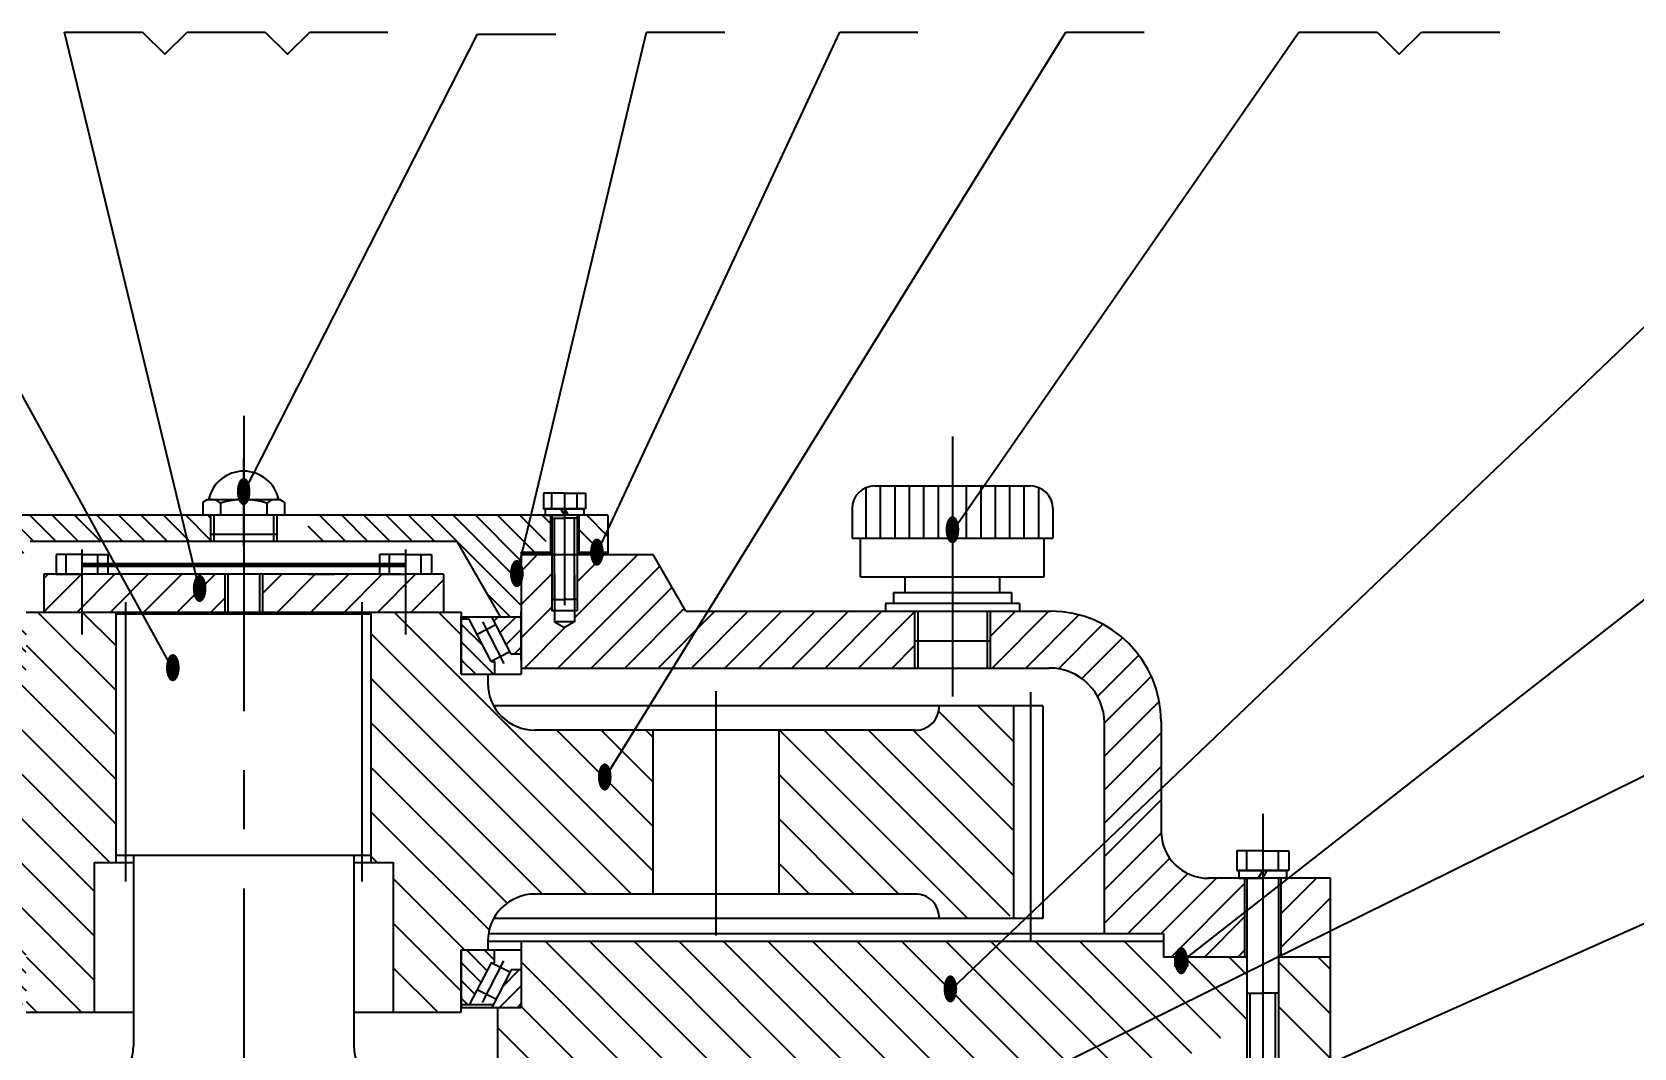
# Model space of a CAD drawing. Header units: millimetres. Extents: x 14 to 6314, y -175 to 4455.
# Drawn here: x 4294 to 5311, y 3098 to 3743 of the extents above; entities that cross this region are included whole.
import ezdxf
from ezdxf.enums import TextEntityAlignment as Align

# ---------------------------------------------------------------- set-up
doc = ezdxf.new("R2010")
doc.units = ezdxf.units.MM
doc.header["$LTSCALE"] = 150
doc.linetypes.add('G', pattern=[2, 1.25, -0.25, 0.25, -0.25])
for name, color, linetype in [('01', 7, 'Continuous'), ('02', 1, 'Continuous'), ('05', 4, 'G'), ('11', 3, 'Continuous')]:
    doc.layers.add(name, color=color, linetype=linetype)
doc.styles.get("Standard").update_dxf_attribs({"font": 'isocp', "width": 0.707, "bigfont": 'intecad.shx'})
pattern_1 = [(45, (-611.74499, -710.89691), (-0.0707106781, 0.0707106781), [])]
pattern_2 = [(135, (-611.745, -710.897), (-14.142136, -14.142136), [])]
pattern_3 = [(45, (-611.745, -302.477), (-5.656854, 5.656854), [])]
pattern_4 = [(135, (-611.745, -302.477), (-5.656854, -5.656854), [])]

# ---------------------------------------------------------------- blocks, each defined once
blk = doc.blocks.new('*U4')
at = {"layer": '01'}
for p, q in [((-15.1, 5), (-15.1, 0)), ((0, 5), (-15.1, 5)), ((-15.1, 0), (0, 0)), ((0, 0), (-2.9, 5)), ((0, 5), (2.9, 0)), ((0, 5), (15.1, 5)), ((15.1, 0), (0, 0)), ((15.1, 5), (15.1, 0))]:
    blk.add_line(p, q, dxfattribs=at)
at = {"layer": '05'}
blk.add_line((0, 7.1), (0, -2.1), dxfattribs=at)

msp = doc.modelspace()

# ---------------------------------------------------------------- hatches: boundary and pattern name
at = {"layer": '02'}
h = msp.add_hatch(dxfattribs=at)
h.set_pattern_fill('_USER', color=256, scale=10, angle=135, style=0, pattern_type=0)
h.set_pattern_definition([(135, (-611.745, -710.897), (-7.071068, -7.071068), [])])
h.paths.add_polyline_path([(4215.3215, 3436.0522), (4212.1215, 3436.0522), (4196.8215, 3436.0522), (4196.8215, 3412.5522), (4215.3215, 3412.5522)])
h.paths.add_polyline_path([(4266.5039, 3436.0522), (4233.3215, 3436.0522), (4233.3215, 3412.5522), (4251.8215, 3412.5522), (4251.8215, 3400.5708), (4256.8215, 3400.5708), (4256.8215, 3394.5708), (4251.8215, 3394.5708), (4251.8215, 3371.5642), (4264.9018, 3371.5642), (4272.6019, 3384.9011)])
h.paths.add_polyline_path([(4266.5039, 3436.0522), (4272.6019, 3384.9011), (4292.5067, 3419.3772), (4407.034, 3419.3772), (4407.034, 3424.0522), (4407.034, 3436.0522)])
h.paths.add_polyline_path([(4531.5709, 3436.0522), (4468.3338, 3436.0522), (4469.2057, 3419.3772), (4529.1485, 3419.3772)])
h.paths.add_polyline_path([(4622.7465, 3436.0522), (4619.5465, 3436.0522), (4531.5709, 3436.0522), (4529.1485, 3419.3772), (4563.5613, 3419.3772), (4591.1662, 3371.5642), (4604.2465, 3371.5642), (4604.2465, 3374.9122), (4604.2465, 3394.5708), (4599.2465, 3394.5708), (4599.2465, 3399.3958), (4599.8162, 3399.3958, -0.398235347), (4603.4779, 3399.9507), (4604.2465, 3400.8703), (4604.2465, 3412.5522), (4614.0098, 3412.5522), (4622.7465, 3423.0058)])
h.paths.add_polyline_path([(4659.2465, 3436.0522), (4640.7465, 3436.0522), (4640.7465, 3412.5522), (4659.2465, 3412.5522)])
h.paths.add_polyline_path([(4340.3466, 3412.5858), (4355.5176, 3412.5858), (4355.5176, 3432.2781), (4340.3466, 3432.2781)], flags=25)
h.paths.add_polyline_path([(4595.4223, 3389.7), (4610.5933, 3389.7), (4610.5933, 3409.3923), (4595.4223, 3409.3923)], flags=24)
h.paths.add_polyline_path([(4641.2194, 3402.7082), (4656.3904, 3402.7082), (4656.3904, 3422.4005), (4641.2194, 3422.4005)], flags=9)
h = msp.add_hatch(dxfattribs=at)
h.set_pattern_fill('_USER', color=256, scale=0.1, angle=45, style=0, pattern_type=0)
h.set_pattern_definition([(45, (-611.74499, -712.07191), (-0.0707106781, 0.0707106781), [])])
h.paths.add_polyline_path([(4622.7465, 3412.5522), (4604.2465, 3412.5522), (4604.2465, 3411.0522), (4622.7465, 3411.0522)])
h.paths.add_polyline_path([(4659.2465, 3412.5522), (4640.7465, 3412.5522), (4640.7465, 3411.0522), (4659.2465, 3411.0522)])
h = msp.add_hatch(dxfattribs=at)
h.set_pattern_fill('_USER', color=256, scale=15, angle=45, style=0, pattern_type=0)
h.set_pattern_definition([(45, (-611.745, -710.897), (-10.606602, 10.606602), [])])
h.paths.add_polyline_path([(4301.1285, 3374.5522), (4325.3578, 3374.5522), (4325.3578, 3398.5522), (4308.8828, 3398.5522), (4301.1285, 3398.5522)])
h.paths.add_polyline_path([(4416.034, 3374.5522), (4416.034, 3398.5522), (4325.3578, 3398.5522), (4325.3578, 3374.5522)])
h.paths.add_polyline_path([(4471.5492, 3374.5522), (4530.7102, 3374.5522), (4530.7102, 3398.5522), (4514.2352, 3398.5522), (4470.2944, 3398.5522)])
h.paths.add_polyline_path([(4471.5492, 3374.5522), (4470.2944, 3398.5522), (4469.1261, 3398.5522), (4440.034, 3398.5522), (4440.034, 3374.5522)])
h.paths.add_polyline_path([(4554.9395, 3374.5522), (4554.9395, 3398.5522), (4530.7102, 3398.5522), (4530.7102, 3374.5522)])
h = msp.add_hatch(dxfattribs=at)
h.set_pattern_fill('_USER', color=256, angle=45, style=0, pattern_type=0)
h.set_pattern_definition([(45, (-22034.1362, -1256.8708), (-0.70710678, 0.70710678), [])])
h.paths.add_polyline_path([(4335.3578, 3405.0984), (4325.3578, 3405.0984), (4325.3578, 3403.5301), (4335.3578, 3403.5301)])
h.paths.add_polyline_path([(4341.8328, 3405.0984), (4335.3578, 3405.0984), (4335.3578, 3403.5301), (4341.8328, 3403.5301)])
h.paths.add_polyline_path([(4428.034, 3405.0984), (4341.8328, 3405.0984), (4341.8328, 3403.5301), (4428.034, 3403.5301)])
h.paths.add_polyline_path([(4514.2352, 3405.0984), (4428.034, 3405.0984), (4428.034, 3403.5301), (4514.2352, 3403.5301)])
h.paths.add_polyline_path([(4520.7102, 3405.0984), (4514.2352, 3405.0984), (4514.2352, 3403.5301), (4520.7102, 3403.5301)])
h.paths.add_polyline_path([(4530.7102, 3405.0984), (4520.7102, 3405.0984), (4520.7102, 3403.5301), (4530.7102, 3403.5301)])
h = msp.add_hatch(dxfattribs=at)
h.set_pattern_fill('_USER', color=256, scale=0.1, angle=45, style=0, pattern_type=0)
h.set_pattern_definition(pattern_1)
h.paths.add_polyline_path([(4604.2465, 3396.3475), (4604.2465, 3399.1308, 3.592885456)])
at = {"layer": '02', "linetype": 'Continuous'}
h = msp.add_hatch(dxfattribs=at)
h.set_pattern_fill('_USER', color=1, scale=20, angle=135, style=0, pattern_type=0)
h.set_pattern_definition(pattern_2)
h.paths.add_polyline_path([(4088.272, 3299.5522), (4001.534, 3299.5522, -0.414213562), (3986.534, 3314.5522), (3943.034, 3314.5522), (3943.034, 3180.5522), (3986.534, 3180.5522, -0.414213562), (4001.534, 3195.5522), (4088.272, 3195.5522)])
h.paths.add_polyline_path([(4347.034, 3374.5522), (4289.9215, 3374.5522), (4289.9215, 3335.0522), (4273.034, 3335.0522), (4273.034, 3329.5522, -0.414213562), (4243.034, 3299.5522), (4168.272, 3299.5522), (4168.272, 3195.5522), (4243.034, 3195.5522, -0.414213562), (4273.034, 3165.5522), (4273.034, 3160.0522), (4289.9215, 3160.0522), (4289.9215, 3156.5642), (4289.9215, 3120.5522), (4333.034, 3120.5522), (4333.034, 3215.5522), (4347.034, 3215.5522)])
h.paths.add_polyline_path([(4687.796, 3299.5522), (4613.034, 3299.5522, -0.414213562), (4583.034, 3329.5522), (4583.034, 3335.0522), (4566.1465, 3335.0522), (4566.1465, 3371.5642), (4566.1465, 3374.5522), (4509.034, 3374.5522), (4509.034, 3215.5522), (4523.034, 3215.5522), (4523.034, 3120.5522), (4566.1465, 3120.5522), (4566.1465, 3160.0522), (4583.034, 3160.0522), (4583.034, 3165.5522, -0.414213562), (4613.034, 3195.5522), (4687.796, 3195.5522)])
h.paths.add_polyline_path([(4916.8027, 3315.0522), (4869.5257, 3315.0522, -0.424012536), (4854.534, 3299.5522), (4767.796, 3299.5522), (4767.796, 3195.5522), (4854.534, 3195.5522, -0.424012536), (4869.5257, 3180.0522), (4912.6154, 3180.0522), (4916.8027, 3183.8828)])
h.paths.add_polyline_path([(4799.8926, 3227.6264), (4799.8926, 3267.478), (4835.8926, 3267.478), (4835.8926, 3227.6264)], flags=24)
h.paths.add_polyline_path([(4792.3583, 3267.9346), (4807.5293, 3267.9346), (4807.5293, 3287.6269), (4792.3583, 3287.6269)], flags=24)
at = {"layer": '02'}
h = msp.add_hatch(dxfattribs=at)
h.set_pattern_fill('_USER', color=256, scale=20, angle=135, style=0, pattern_type=0)
h.set_pattern_definition(pattern_2)
h.paths.add_polyline_path([(5065.034, 3155.5522), (5027.5262, 3155.5522), (5027.5262, 3149.5522), (5023.5262, 3149.5522, -0.043715843), (5023.0303, 3149.5522), (5019.5262, 3149.5522), (5019.5262, 3155.5522), (5012.009, 3155.5522), (5012.009, 3165.5522), (4604.2465, 3165.5522), (4604.2465, 3123.5402), (4589.2465, 3123.5402), (4589.2465, 3090.5522), (5023.1352, 3090.5522), (5065.034, 3113.4372)])
h.paths.add_polyline_path([(5118.034, 3142.3856), (5085.034, 3124.3611), (5085.034, 3096.5522), (5098.659, 3096.5522), (5098.659, 3081.5522), (5118.034, 3081.5522)])
h.paths.add_polyline_path([(5118.034, 3142.3856), (5118.034, 3155.5522), (5085.034, 3155.5522), (5085.034, 3124.3611)])
h.paths.add_polyline_path([(4266.8215, 3123.5402), (4251.8215, 3123.5402), (4251.8215, 3165.5522), (3962.8965, 3165.5522), (3962.8965, 3105.8772), (3943.1424, 3105.8772), (3943.1424, 3090.5522), (4266.8215, 3090.5522)])
h.paths.add_polyline_path([(4800.1189, 3066.0268), (4800.1189, 3112.6657), (4836.1189, 3112.6657), (4836.1189, 3066.0268)], flags=9)
h.paths.add_polyline_path([(4648.7559, 3079.6778), (4648.7559, 3110.3426), (4684.7559, 3110.3426), (4684.7559, 3079.6778)], flags=9)
h.paths.add_polyline_path([(4865.6251, 3134.4567), (4880.7961, 3134.4567), (4880.7961, 3154.149), (4865.6251, 3154.149)], flags=24)
h.paths.add_polyline_path([(5014.2367, 3143.181), (5029.4077, 3143.181), (5029.4077, 3162.8733), (5014.2367, 3162.8733)], flags=24)
h = msp.add_hatch(dxfattribs=at)
h.set_pattern_fill('_USER', color=256, scale=0.1, angle=45, style=0, pattern_type=0)
h.set_pattern_definition(pattern_1)
h.paths.add_polyline_path([(5020.4372, 3152.3825, 0.388847191), (5023.0303, 3149.5522), (5023.5262, 3149.5522, 0.388847191), (5026.1193, 3152.3825, 1)])
at = {"layer": '11', "linetype": 'Continuous'}
h = msp.add_hatch(dxfattribs=at)
h.set_pattern_fill('_USER', color=3, scale=15, angle=45, style=0, pattern_type=0)
h.set_pattern_definition([(45, (-626.2, -302.477), (-10.606602, 10.606602), [])])
h.paths.add_polyline_path([(4700.5502, 3339.0522), (4722.7985, 3375.0522), (4708.8186, 3375.0522), (4688.034, 3411.0522), (4639.7465, 3411.0522), (4639.7465, 3382.4772), (4639.7465, 3375.3772), (4638.1465, 3375.3772), (4638.1465, 3368.3772), (4631.7465, 3364.6822), (4625.3465, 3368.3772), (4625.3465, 3375.3772), (4623.7465, 3375.3772), (4623.7465, 3398.3772), (4623.7465, 3411.0522), (4604.5193, 3411.0522), (4604.2465, 3409.9107), (4604.2465, 3339.0522)])
h.paths.add_polyline_path([(4722.7985, 3375.0522), (4700.5502, 3339.0522), (4854.034, 3339.0522), (4854.034, 3375.0522)])
h.paths.add_polyline_path([(4939.534, 3339.0522, -0.414213562), (4974.534, 3304.0522), (4974.534, 3228.0043), (5010.534, 3262.4309), (5010.534, 3305.0522, 0.414213562), (4940.534, 3375.0522), (4902.034, 3375.0522), (4902.034, 3339.0522)])
h.paths.add_polyline_path([(5010.534, 3235.5522), (5010.534, 3262.4309), (4974.534, 3228.0043), (4974.534, 3170.5522), (5012.009, 3170.5522), (5012.009, 3155.5522), (5027.3297, 3155.5522), (5063.534, 3183.8781), (5063.534, 3205.5522), (5059.934, 3205.5522), (5040.534, 3205.5522, -0.414213562)])
h.paths.add_polyline_path([(5063.534, 3155.5522), (5063.534, 3183.8781), (5027.5262, 3155.706), (5027.5262, 3155.5522)], flags=17)
h.paths.add_polyline_path([(5086.534, 3156.6732), (5118.034, 3172.2468), (5118.034, 3205.5522), (5091.2366, 3205.5522), (5086.534, 3201.873)])
h.paths.add_polyline_path([(4645.1792, 3402.7082), (4660.3502, 3402.7082), (4660.3502, 3422.4005), (4645.1792, 3422.4005)], flags=9)
h.paths.add_polyline_path([(4594.3649, 3389.1314), (4609.5359, 3389.1314), (4609.5359, 3408.8237), (4594.3649, 3408.8237)], flags=9)
h.paths.add_polyline_path([(5016.1893, 3143.2885), (5031.3603, 3143.2885), (5031.3603, 3162.9808), (5016.1893, 3162.9808)], flags=9)
h = msp.add_hatch(dxfattribs=at)
h.set_pattern_fill('_USER', color=3, scale=8, angle=45, style=0, pattern_type=0)
h.set_pattern_definition(pattern_3)
h.paths.add_polyline_path([(4270.5542, 3371.5642), (4251.8215, 3371.5642), (4251.8215, 3347.7522), (4258.3158, 3347.7522)])
h.paths.add_polyline_path([(4597.7522, 3347.7522), (4604.2465, 3347.7522), (4604.2465, 3370.4122, 0.414213562), (4603.0945, 3371.5642), (4585.5138, 3371.5642)])
h = msp.add_hatch(dxfattribs=at)
h.set_pattern_fill('_USER', color=3, scale=8, angle=135, style=0, pattern_type=0)
h.set_pattern_definition(pattern_4)
h.paths.add_polyline_path([(4289.9215, 3369.9772), (4284.8064, 3369.9772), (4271.0152, 3343.1441), (4268.8901, 3343.1441), (4268.8901, 3335.0522), (4289.9215, 3335.0522)])
h.paths.add_polyline_path([(4571.2616, 3369.9772), (4566.1465, 3369.9772), (4566.1465, 3335.0522), (4587.178, 3335.0522), (4587.178, 3343.1441), (4585.0528, 3343.1441)])
h = msp.add_hatch(dxfattribs=at)
h.set_pattern_fill('_USER', color=3, scale=8, angle=135, style=0, pattern_type=0)
h.set_pattern_definition(pattern_4)
h.paths.add_polyline_path([(4289.9215, 3160.0522), (4270.4423, 3160.0522), (4268.8901, 3160.0522), (4268.8901, 3151.9604), (4271.0152, 3151.9604), (4284.8064, 3125.1272), (4289.9215, 3125.1272)])
h.paths.add_polyline_path([(4566.1465, 3125.1272), (4571.2616, 3125.1272), (4585.0528, 3151.9604), (4587.178, 3151.9604), (4587.178, 3160.0522), (4566.1465, 3160.0522)])
h = msp.add_hatch(dxfattribs=at)
h.set_pattern_fill('_USER', color=3, scale=8, angle=45, style=0, pattern_type=0)
h.set_pattern_definition(pattern_3)
h.paths.add_polyline_path([(4251.8215, 3124.6922, 0.414213562), (4252.9735, 3123.5402), (4270.5542, 3123.5402), (4258.3158, 3147.3522), (4251.8215, 3147.3522)])
h.paths.add_polyline_path([(4604.2465, 3147.3522), (4597.7522, 3147.3522), (4585.5138, 3123.5402), (4603.0945, 3123.5402, 0.414213562), (4604.2465, 3124.6922)])

# ---------------------------------------------------------------- linework, layer by layer
at = {"layer": '01'}
for p, q in [((4631.7465, 3450.1522), (4618.3715, 3450.1522)), ((4618.3715, 3450.1522), (4618.3715, 3440.1522)), ((4623.7465, 3440.1522), (4623.7465, 3450.1522)), ((4631.7465, 3450.1522), (4645.1215, 3450.1522)), ((4639.7465, 3440.1522), (4639.7465, 3450.1522)), ((4645.1215, 3450.1522), (4645.1215, 3440.1522)), ((4618.3715, 3440.1522), (4631.7465, 3440.1522)), ((4631.7465, 3440.1522), (4619.5465, 3440.1522)), ((4619.5465, 3440.1522), (4619.5465, 3436.0522)), ((4631.7465, 3436.0522), (4629.3794, 3440.1522)), ((4631.7465, 3440.1522), (4634.1136, 3436.0522)), ((4645.1215, 3440.1522), (4631.7465, 3440.1522)), ((4631.7465, 3440.1522), (4643.9465, 3440.1522)), ((4643.9465, 3440.1522), (4643.9465, 3436.0522)), ((4659.2465, 3436.0522), (4196.8215, 3436.0522)), ((4619.5465, 3436.0522), (4631.7465, 3436.0522)), ((4622.7465, 3436.0522), (4622.7465, 3411.0522)), ((4623.7465, 3436.0522), (4623.7465, 3382.4772)), ((4623.7465, 3434.1522), (4631.7465, 3434.1522)), ((4643.9465, 3436.0522), (4631.7465, 3436.0522)), ((4639.7465, 3434.1522), (4631.7465, 3434.1522)), ((4639.7465, 3436.0522), (4639.7465, 3382.4772)), ((4640.7465, 3436.0522), (4640.7465, 3411.0522)), ((4659.2465, 3436.0522), (4659.2465, 3411.0522)), ((4563.5613, 3419.3772), (4292.5067, 3419.3772)), ((4591.1662, 3371.5642), (4563.5613, 3419.3772)), ((4325.3578, 3411.0522), (4308.8828, 3411.0522)), ((4308.8828, 3411.0522), (4308.8828, 3398.5522)), ((4315.3578, 3398.5522), (4315.3578, 3411.0522)), ((4325.3578, 3411.0522), (4341.8328, 3411.0522)), ((4335.3578, 3398.5522), (4335.3578, 3411.0522)), ((4341.8328, 3411.0522), (4341.8328, 3398.5522)), ((4530.7102, 3411.0522), (4514.2352, 3411.0522)), ((4514.2352, 3411.0522), (4514.2352, 3398.5522)), ((4520.7102, 3398.5522), (4520.7102, 3411.0522)), ((4530.7102, 3411.0522), (4547.1852, 3411.0522)), ((4540.7102, 3398.5522), (4540.7102, 3411.0522)), ((4547.1852, 3411.0522), (4547.1852, 3398.5522)), ((4708.8186, 3375.0522), (4688.034, 3411.0522)), ((4528.034, 3398.5522), (4301.1285, 3398.5522)), ((4301.1285, 3398.5522), (4301.1285, 3374.5522)), ((4308.8828, 3398.5522), (4325.3578, 3398.5522)), ((4530.7102, 3405.0984), (4325.3578, 3405.0984)), ((4530.7102, 3403.5301), (4325.3578, 3403.5301)), ((4341.8328, 3398.5522), (4325.3578, 3398.5522)), ((4469.1261, 3398.5522), (4485.6011, 3398.5522)), ((4502.0761, 3398.5522), (4485.6011, 3398.5522)), ((4514.2352, 3398.5522), (4530.7102, 3398.5522)), ((4554.9395, 3398.5522), (4530.7102, 3398.5522)), ((4554.9395, 3398.5522), (4554.9395, 3374.5522)), ((4599.2465, 3400.5708), (4599.2465, 3394.5708)), ((4604.2465, 3400.5708), (4599.2465, 3400.5708)), ((4625.3465, 3398.3772), (4625.3465, 3368.3772)), ((4638.1465, 3398.3772), (4638.1465, 3368.3772)), ((4599.2465, 3394.5708), (4604.2465, 3394.5708)), ((4623.7465, 3382.4772), (4631.7465, 3382.4772)), ((4639.7465, 3382.4772), (4631.7465, 3382.4772)), ((4289.9215, 3374.5522), (4566.1465, 3374.5522)), ((4347.034, 3215.5522), (4347.034, 3374.5522)), ((4347.034, 3373.5522), (4509.034, 3373.5522)), ((4509.034, 3215.5522), (4509.034, 3374.5522)), ((4566.1465, 3371.5642), (4604.2465, 3371.5642)), ((4566.1465, 3335.0522), (4566.1465, 3371.5642)), ((4585.0528, 3343.1441), (4571.2616, 3369.9772)), ((4639.7465, 3375.3772), (4623.7465, 3375.3772)), ((4625.3465, 3368.3772), (4631.7465, 3364.6822)), ((4638.1465, 3368.3772), (4625.3465, 3368.3772)), ((4638.1465, 3368.3772), (4631.7465, 3364.6822)), ((4708.8186, 3375.0522), (4940.534, 3375.0522)), ((4588.1615, 3366.4126), (4576.2423, 3360.2866)), ((4587.178, 3343.1441), (4587.178, 3335.0522)), ((4604.2465, 3339.0522), (4939.534, 3339.0522)), ((4566.1465, 3335.0522), (4604.2465, 3335.0522)), ((4583.034, 3335.0522), (4583.034, 3329.5522)), ((4935.3477, 3315.0522), (4587.0532, 3315.0522)), ((4916.8027, 3315.0522), (4916.8027, 3180.5522)), ((4974.534, 3170.5522), (4974.534, 3304.0522)), ((5010.534, 3305.0522), (5010.534, 3235.5522)), ((4333.034, 3215.5522), (4333.034, 3120.5522)), ((4333.034, 3215.5522), (4358.034, 3215.5522)), ((4509.034, 3220.0522), (4347.034, 3220.0522)), ((4358.034, 3220.0522), (4358.034, 3099.0522)), ((4498.034, 3220.0522), (4498.034, 3099.0522)), ((4498.034, 3215.5522), (4523.034, 3215.5522)), ((4523.034, 3215.5522), (4523.034, 3120.5522)), ((5075.034, 3223.0522), (5058.559, 3223.0522)), ((5058.559, 3223.0522), (5058.559, 3210.5522)), ((5065.034, 3210.5522), (5065.034, 3223.0522)), ((5075.034, 3223.0522), (5091.509, 3223.0522)), ((5085.034, 3210.5522), (5085.034, 3223.0522)), ((5091.509, 3223.0522), (5091.509, 3210.5522)), ((5118.034, 3205.5522), (5040.534, 3205.5522)), ((5058.559, 3210.5522), (5075.034, 3210.5522)), ((5063.534, 3205.5522), (5063.534, 3155.5522)), ((5065.034, 3205.5522), (5065.034, 3075.466)), ((5090.034, 3210.5522), (5075.034, 3210.5522)), ((5091.509, 3210.5522), (5075.034, 3210.5522)), ((5085.034, 3205.5522), (5085.034, 3075.466)), ((5086.534, 3205.5522), (5086.534, 3155.5522)), ((4935.3477, 3180.0522), (4587.0532, 3180.0522)), ((4583.034, 3165.5522), (4583.034, 3160.0522)), ((4583.034, 3165.5522), (4990.534, 3165.5522)), ((4583.034, 3165.5522), (5012.009, 3165.5522)), ((4583.4536, 3170.5522), (5012.009, 3170.5522)), ((4566.1465, 3160.0522), (4566.1465, 3123.5402)), ((4566.1465, 3160.0522), (4604.2465, 3160.0522)), ((4587.178, 3151.9604), (4587.178, 3160.0522)), ((5065.034, 3155.5522), (5012.009, 3155.5522)), ((5019.5262, 3149.5522), (5019.5262, 3155.5522)), ((5027.5262, 3149.5522), (5027.5262, 3155.5522)), ((5118.034, 3155.5522), (5085.034, 3155.5522)), ((4585.0528, 3151.9604), (4571.2616, 3125.1272)), ((5027.5262, 3149.5522), (5019.5262, 3149.5522)), ((4588.1615, 3128.6919), (4576.2423, 3134.8179)), ((5065.034, 3132.5522), (5075.034, 3132.5522)), ((5085.034, 3132.5522), (5075.034, 3132.5522)), ((4566.1465, 3123.5402), (4604.2465, 3123.5402)), ((4589.2465, 3123.5402), (4589.2465, 3090.5522)), ((4289.9215, 3120.5522), (4358.034, 3120.5522)), ((4498.034, 3120.5522), (4566.1465, 3120.5522))]:
    msp.add_line(p, q, dxfattribs=at)
at = {"layer": '01', "color": 7, "linetype": 'Continuous'}
for p, q in [((4828.714, 3454.6522), (4927.354, 3454.6522)), ((4402.034, 3444.1167), (4404.5745, 3446.0522)), ((4402.034, 3444.1167), (4402.034, 3436.0522)), ((4404.5745, 3446.0522), (4451.4935, 3446.0522)), ((4413.2991, 3443.8207), (4413.2991, 3436.0522)), ((4442.7689, 3443.6728), (4442.7689, 3436.0522)), ((4454.034, 3444.1167), (4451.4935, 3446.0522)), ((4454.034, 3444.1167), (4454.034, 3436.0522)), ((4814.314, 3440.2522), (4814.314, 3421.5322)), ((4941.754, 3440.2522), (4941.754, 3421.5322)), ((4407.034, 3436.0522), (4407.034, 3424.0522)), ((4449.034, 3436.0522), (4449.034, 3424.0522)), ((4407.034, 3424.0522), (4449.034, 3424.0522)), ((4409.034, 3424.0522), (4409.034, 3419.3772)), ((4447.034, 3424.0522), (4447.034, 3419.3772)), ((4814.314, 3421.5322), (4941.754, 3421.5322)), ((4819.714, 3397.0522), (4819.714, 3421.5322)), ((4936.354, 3397.0522), (4936.354, 3421.5322)), ((4604.2465, 3412.5522), (4604.2465, 3335.0522)), ((4604.2465, 3411.0522), (4688.034, 3411.0522)), ((4688.034, 3411.0522), (4688.034, 3411.0522)), ((4418.034, 3398.5522), (4418.034, 3374.5522)), ((4438.034, 3398.5522), (4438.034, 3374.5522)), ((4819.714, 3397.0522), (4936.354, 3397.0522)), ((4848.034, 3387.0522), (4848.034, 3397.0522)), ((4908.034, 3387.0522), (4908.034, 3397.0522)), ((4840.534, 3387.0522), (4915.534, 3387.0522)), ((4840.534, 3387.0522), (4840.534, 3380.0522)), ((4915.534, 3387.0522), (4915.534, 3380.0522)), ((4920.534, 3380.0522), (4835.534, 3380.0522)), ((4835.534, 3380.0522), (4835.534, 3375.0522)), ((4915.534, 3380.0522), (4840.534, 3380.0522)), ((4920.534, 3380.0522), (4920.534, 3375.0522)), ((4566.1465, 3374.5522), (4566.1465, 3339.5522)), ((4566.1465, 3374.5522), (4566.1465, 3335.0522)), ((4571.2616, 3369.9772), (4566.1465, 3369.9772)), ((4597.7522, 3347.7522), (4585.5138, 3371.5642)), ((4604.2465, 3344.0962), (4604.2465, 3374.9122)), ((4854.034, 3375.0522), (4854.034, 3339.0522)), ((4902.034, 3375.0522), (4902.034, 3339.0522)), ((4596.9721, 3349.2701), (4585.0528, 3343.1441)), ((4604.2465, 3347.7522), (4597.7522, 3347.7522)), ((4902.034, 3356.0522), (4854.034, 3356.0522)), ((4585.0528, 3343.1441), (4587.178, 3343.1441)), ((4935.3477, 3315.0522), (4935.3477, 3180.0522)), ((4854.534, 3299.5522), (4613.034, 3299.5522)), ((4687.796, 3299.5522), (4687.796, 3195.5522)), ((4767.796, 3299.5522), (4767.796, 3195.5522)), ((5118.034, 3081.5522), (5118.034, 3205.5522)), ((4854.534, 3195.5522), (4613.034, 3195.5522)), ((4604.2465, 3165.5522), (4604.2465, 3123.5402)), ((5012.009, 3170.5522), (5012.009, 3155.5522)), ((4566.1465, 3120.5522), (4566.1465, 3160.0522)), ((4585.0528, 3151.9604), (4587.178, 3151.9604)), ((4596.9721, 3145.8343), (4585.0528, 3151.9604)), ((4597.7522, 3147.3522), (4585.5138, 3123.5402)), ((4604.2465, 3147.3522), (4597.7522, 3147.3522)), ((4586.3294, 3125.1272), (4566.1465, 3125.1272))]:
    msp.add_line(p, q, dxfattribs=at)
at = {"layer": '01'}
msp.add_circle((5023.2783, 3152.3825), 2.8411, dxfattribs=at)
at = {"layer": '01', "color": 7, "linetype": 'Continuous'}
for centre, radius, start, end in [((4428.034, 3441.2696), 22.7826, 12.1178681, 167.8821319), ((4828.714, 3440.2522), 14.4, 90, 180), ((4927.354, 3440.2522), 14.4, 0, 90), ((4407.4948, 3437.4297), 8.6334, 47.7541142, 129.235952), ((4427.8035, 3397.8109), 48.2418, 71.9278183, 107.497268), ((4448.6497, 3437.5944), 8.4576, 50.459107, 134.0531816), ((4613.034, 3329.5522), 30, 180, 270), ((4854.534, 3314.5522), 15, 270, 1.9102132), ((4613.034, 3165.5522), 30, 90, 180), ((4854.534, 3180.5522), 15, 358.0897868, 90)]:
    msp.add_arc(centre, radius, start, end, dxfattribs=at)
at = {"layer": '01'}
for centre, radius, start, end in [((4601.9402, 3397.7391), 2.6937, 31.1067295, 328.8932705), ((4603.0945, 3370.4122), 1.152, 0, 90), ((4940.534, 3305.0522), 70, 0, 90), ((4939.534, 3304.0522), 35, 0, 90), ((5040.534, 3235.5522), 30, 180, 270), ((4603.0945, 3124.6922), 1.152, 270, 0), ((4328.034, 3099.0522), 30, 270, 0), ((4528.034, 3099.0522), 30, 180, 270)]:
    msp.add_arc(centre, radius, start, end, dxfattribs=at)
at = {"layer": '02'}
for p, q in [((4383.0302, 3338.4232), (4160.3502, 3742.8659)), ((4400.0539, 3388.7342), (4314.2474, 3742.8659)), ((4314.2474, 3742.8659), (4363.8474, 3742.8659)), ((4363.8474, 3742.8659), (4377.9895, 3728.7238)), ((4377.9895, 3728.7238), (4392.1317, 3742.8659)), ((4392.1317, 3742.8659), (4441.7317, 3742.8659)), ((4441.7317, 3742.8659), (4455.8738, 3728.7238)), ((4455.8738, 3728.7238), (4470.016, 3742.8659)), ((4470.016, 3742.8659), (4519.616, 3742.8659)), ((4601.4539, 3398.2254), (4683.8189, 3742.8659)), ((4652.2681, 3411.8022), (4806.4476, 3742.8659)), ((4657.2793, 3269.0355), (4950.1105, 3742.8659)), ((4683.8189, 3742.8659), (4733.4189, 3742.8659)), ((4806.4476, 3742.8659), (4856.0476, 3742.8659)), ((4878.034, 3426.0322), (5098.0084, 3742.8659)), ((4950.1105, 3742.8659), (4999.7105, 3742.8659)), ((5098.0084, 3742.8659), (5147.6084, 3742.8659)), ((5147.6084, 3742.8659), (5161.7506, 3728.7238)), ((5161.7506, 3728.7238), (5175.8927, 3742.8659)), ((5175.8927, 3742.8659), (5225.4927, 3742.8659)), ((4428.034, 3450.3143), (4576.5528, 3741.5806)), ((4576.5528, 3741.5806), (4626.1528, 3741.5806)), ((4876.7109, 3134.4567), (5362.7152, 3599.2196)), ((4409.034, 3436.0522), (4409.034, 3419.3772)), ((4447.034, 3436.0522), (4447.034, 3419.3772)), ((4625.3465, 3382.4772), (4625.3465, 3434.1522)), ((4638.1465, 3382.4772), (4638.1465, 3434.1522)), ((4407.034, 3424.0522), (4407.034, 3419.3772)), ((4449.034, 3424.0522), (4449.034, 3419.3772)), ((5023.2783, 3152.3825), (5362.7152, 3417.9538)), ((4604.2465, 3412.5522), (4622.7465, 3412.5522)), ((4640.7465, 3412.5522), (4659.2465, 3412.5522)), ((4416.034, 3398.5522), (4416.034, 3374.5522)), ((4440.034, 3398.5522), (4440.034, 3374.5522)), ((4623.7465, 3398.3772), (4623.7465, 3375.3772)), ((4900.034, 3375.0522), (4900.034, 3339.0522)), ((4859.7515, 3044.5522), (5362.7152, 3293.2169)), ((4911.5293, 2996.0829), (5362.7152, 3197.2034)), ((5067.034, 3075.466), (5067.034, 3132.5522)), ((5083.034, 3080.5522), (5083.034, 3132.5522))]:
    msp.add_line(p, q, dxfattribs=at)
at = {"layer": '02', "color": 1, "linetype": 'Continuous'}
for p, q in [((4639.7465, 3398.3772), (4639.7465, 3375.3772)), ((4856.034, 3375.0522), (4856.034, 3339.0522))]:
    msp.add_line(p, q, dxfattribs=at)
at = {"layer": '05', "color": 4, "linetype": 'G'}
for p, q in [((4428.034, 3499.1539), (4428.034, 2552.6934)), ((4878.034, 3486.1416), (4878.034, 3320.9842)), ((4428.034, 3416.7334), (4428.034, 3471.9916)), ((4631.7465, 3446.1598), (4631.7465, 3392.2444)), ((4631.7465, 3444.6411), (4631.7465, 3383.8913)), ((4631.7465, 3440.231), (4631.7465, 3386.762)), ((4325.3578, 3414.2935), (4325.3578, 3360.2667)), ((4530.7102, 3414.2935), (4530.7102, 3360.2667)), ((4353.034, 3380.8553), (4353.034, 3203.4652)), ((4503.034, 3380.8553), (4503.034, 3203.4652)), ((4579.693, 3368.4077), (4593.2984, 3341.936)), ((4596.3265, 3371.5642), (4596.3265, 3371.6362)), ((4727.796, 3324.4383), (4727.796, 3169.1443)), ((4927.567, 3323.6602), (4927.567, 3165.5522)), ((5075.034, 3246.5013), (5075.034, 3045.1905)), ((4579.693, 3126.6968), (4593.2984, 3153.1685))]:
    msp.add_line(p, q, dxfattribs=at)
at = {"layer": '05'}
for p, q in [((4631.7465, 3450.5422), (4631.7465, 3378.9283)), ((4823.0681, 3453.4992), (4823.0681, 3421.5322)), ((4832.2291, 3454.6522), (4832.2291, 3421.5322)), ((4841.39, 3454.6522), (4841.39, 3421.5322)), ((4850.551, 3454.6522), (4850.551, 3421.5322)), ((4859.712, 3454.6522), (4859.712, 3421.5322)), ((4868.873, 3454.6522), (4868.873, 3421.5322)), ((4886.7881, 3454.6522), (4886.7881, 3421.5322)), ((4895.9491, 3454.6522), (4895.9491, 3421.5322)), ((4905.11, 3454.6522), (4905.11, 3421.5322)), ((4914.271, 3454.6522), (4914.271, 3421.5322)), ((4923.432, 3454.6522), (4923.432, 3421.5322)), ((4932.593, 3453.6654), (4932.593, 3421.5322)), ((4631.7465, 3442.2489), (4631.7465, 3433.9565)), ((5075.034, 3226.1172), (5075.034, 3201.7914))]:
    msp.add_line(p, q, dxfattribs=at)

# ---------------------------------------------------------------- block references
at = {"layer": '01', "xscale": -1}
msp.add_blockref('*U4', (5075.034, 3205.5522), dxfattribs=at)

# ---------------------------------------------------------------- texts
at = {"layer": '02', "width": 0.605172}
for p, p2 in [((4423.234, 3442.3143), (4432.834, 3442.3143)), ((4873.234, 3418.0322), (4882.834, 3418.0322)), ((4647.4681, 3403.8022), (4657.0681, 3403.8022)), ((4596.6539, 3390.2254), (4606.2539, 3390.2254)), ((4395.2539, 3380.7342), (4404.8539, 3380.7342)), ((4378.2302, 3330.4232), (4387.8302, 3330.4232)), ((4652.4793, 3261.0355), (4662.0793, 3261.0355)), ((5018.4783, 3144.3825), (5028.0783, 3144.3825)), ((4871.9109, 3126.4567), (4881.5109, 3126.4567))]:
    msp.add_text('●', height=16, dxfattribs=at).set_placement(p, p2, align=Align.FIT)

doc.saveas('drawing.dxf')
